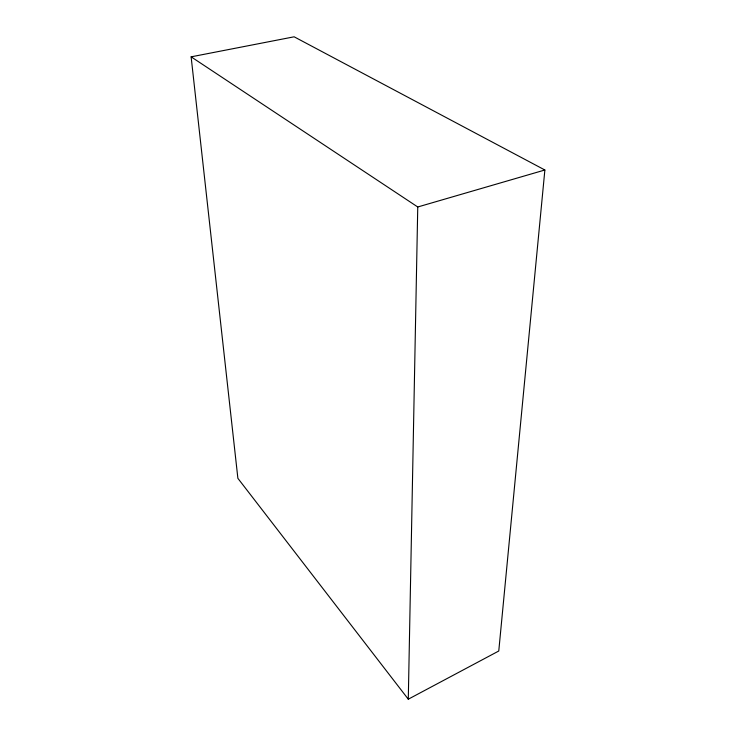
<?xml version="1.0" encoding="UTF-8"?>
<svg xmlns="http://www.w3.org/2000/svg" width="736" height="736" viewBox="0 0 736 736"><rect width="100%" height="100%" fill="white"/><g stroke="black" fill="none" stroke-linecap="round" stroke-linejoin="round"><path stroke-width="1.1" d="M408.287 699.2L417.754 206.982L191.13 56.838L237.884 478.336L408.287 699.2L498.769 651.01L544.87 169.998L294.133 36.8L191.13 56.838M417.754 206.982L544.87 169.998"/></g></svg>
